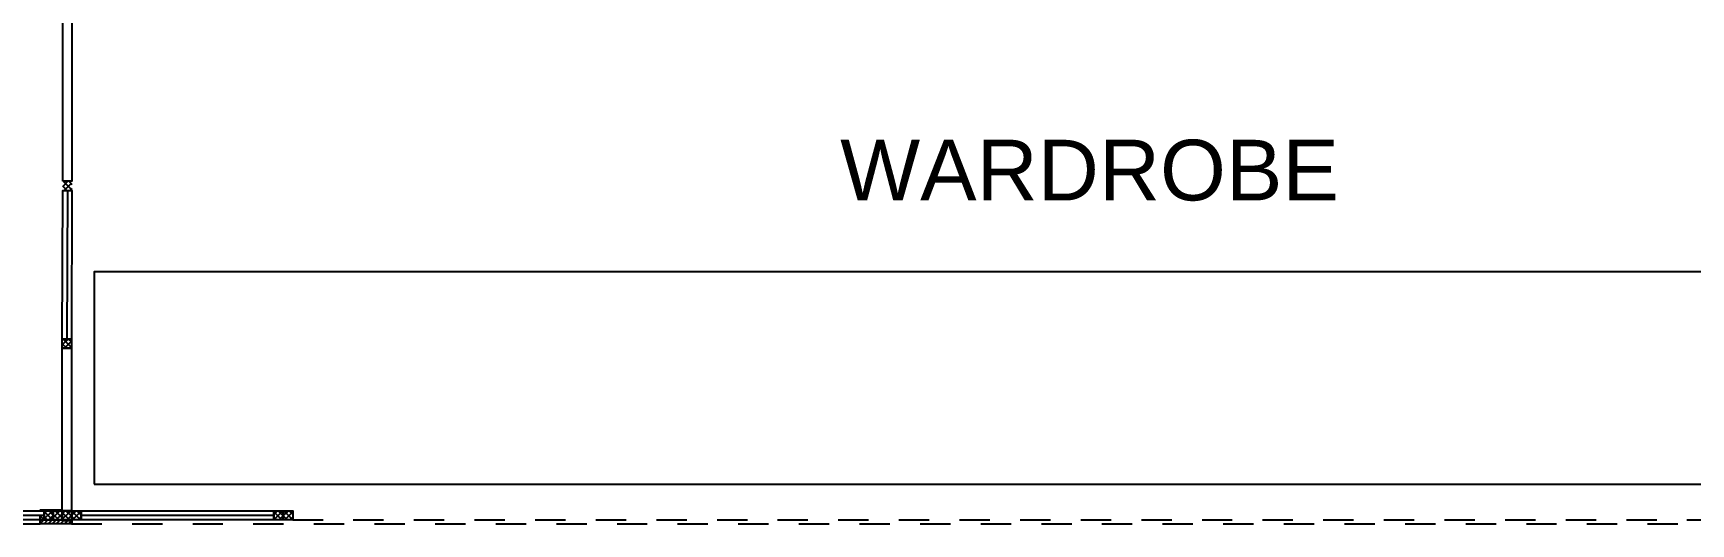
# Model space of a CAD drawing. Header units: millimetres. Extents: x 3 to 61.4, y 5.2 to 39.6.
# Drawn here: x 41.92 to 47.39, y 24.16 to 25.78 of the extents above; entities that cross this region are included whole.
import ezdxf

# ---------------------------------------------------------------- set-up
doc = ezdxf.new("R2010")
doc.units = ezdxf.units.MM
doc.linetypes.add('_DASHED', pattern=[0.282222, 0.141111, -0.141111])
for name, color, linetype in [('_MURI', 6, 'Continuous'), ('_TRF-PROGETTO', 1, 'Continuous'), ('_TRF-tratteggio muri', 250, 'Continuous'), ('TRF_ARREDO', 252, 'Continuous')]:
    doc.layers.add(name, color=color, linetype=linetype)
doc.styles.get("Standard").update_dxf_attribs({"font": 'arial.ttf'})

# ---------------------------------------------------------------- blocks, each defined once
blk = doc.blocks.new('cartongesso area cucina e guardaroba hbtoo')
at = {"layer": '_MURI'}
h = blk.add_hatch(dxfattribs=at)
h.set_pattern_fill('ANSI31', color=256, scale=0.003, angle=-90)
h.set_pattern_definition([(315, (3251.241677, 4023.630221), (0.00673519209, 0.00673519209), [])])
h.paths.add_polyline_path([(3649.356, 398.2096), (3649.356, 398.1946), (3649.369, 398.1946), (3649.369, 398.2096)])
h = blk.add_hatch(dxfattribs=at)
h.set_pattern_fill('ANSI31', color=256, scale=0.003)
h.set_pattern_definition([(45, (24.023364, 0), (-0.00673519209, 0.00673519209), [])])
h.paths.add_polyline_path([(3649.459, 398.1946), (3649.459, 398.1816), (3649.356, 398.1816), (3649.356, 398.1946)])
at = {"layer": '_TRF-PROGETTO'}
h = blk.add_hatch(color=1, dxfattribs=at)
h.dxf.hatch_style = 1
h.paths.add_polyline_path([(3649.429, 398.2266), (3649.356, 398.2266), (3649.356, 398.2246), (3649.429, 398.2246)])
h = blk.add_hatch(color=1, dxfattribs=at)
h.dxf.hatch_style = 1
h.paths.add_polyline_path([(3649.461, 398.1816), (3649.461, 398.1946), (3649.431, 398.1946), (3649.431, 398.1926), (3649.459, 398.1926), (3649.459, 398.1816)])
at = {"layer": 'TRF_ARREDO'}
h = blk.add_hatch(dxfattribs=at)
h.set_pattern_fill('ANSI37', color=5, scale=0.004)
h.set_pattern_definition([(45, (24.023364, 0), (-0.00898025612, 0.00898025612), []), (135, (24.023364, 0), (-0.00898025612, -0.00898025612), [])])
h.paths.add_polyline_path([(3649.399, 398.2246), (3649.429, 398.2246), (3649.429, 398.1946), (3649.399, 398.1946)])
h.paths.add_polyline_path([(3649.429, 398.2246), (3649.459, 398.2246), (3649.459, 398.1946), (3649.429, 398.1946)])
h.paths.add_polyline_path([(3649.461, 398.2246), (3649.491, 398.2246), (3649.491, 398.1946), (3649.461, 398.1946)])
h.paths.add_polyline_path([(3650.127, 398.2246), (3650.157, 398.2246), (3650.157, 398.1946), (3650.127, 398.1946)])
h.paths.add_polyline_path([(3650.159, 398.2246), (3650.189, 398.2246), (3650.189, 398.1946), (3650.159, 398.1946)])
h.paths.add_polyline_path([(3648.4021, 398.2246), (3648.3721, 398.2246), (3648.3721, 398.1946), (3648.4021, 398.1946)])
h.paths.add_polyline_path([(3648.4021, 398.2246), (3648.4321, 398.2246), (3648.4321, 398.1946), (3648.4021, 398.1946)])
h.paths.add_polyline_path([(3648.4321, 398.2246), (3648.4621, 398.2246), (3648.4621, 398.1946), (3648.4321, 398.1946)])
h.paths.add_polyline_path([(3647.7321, 398.2246), (3647.7021, 398.2246), (3647.7021, 398.1946), (3647.7321, 398.1946)])
h.paths.add_polyline_path([(3645.7899, 398.4396), (3645.8199, 398.4396), (3645.8199, 398.4696), (3645.7899, 398.4696)])
h.paths.add_polyline_path([(3645.7599, 398.4396), (3645.7899, 398.4396), (3645.7899, 398.4696), (3645.7599, 398.4696)])
h.paths.add_polyline_path([(3644.594, 398.4412), (3644.624, 398.4412), (3644.624, 398.4712), (3644.594, 398.4712)])
h.paths.add_polyline_path([(3644.564, 398.4412), (3644.594, 398.4412), (3644.594, 398.4712), (3644.564, 398.4712)])
h.paths.add_polyline_path([(3649.4307, 399.2811), (3649.4307, 399.3111), (3649.4607, 399.3111), (3649.4607, 399.2811)])
h.paths.add_polyline_path([(3649.429, 398.7605), (3649.429, 398.7905), (3649.459, 398.7905), (3649.459, 398.7605)])
h = blk.add_hatch(dxfattribs=at)
h.set_pattern_fill('ANSI37', color=5, scale=0.004)
h.set_pattern_definition([(45, (3649.384022, 398.224563), (-0.0089803, 0.0089803), []), (135, (3649.384022, 398.224563), (-0.0089803, -0.0089803), [])])
h.paths.add_polyline_path([(3649.369, 398.2246), (3649.399, 398.2246), (3649.399, 398.1946), (3649.369, 398.1946)])
at = {"layer": '_MURI', "linetype": '_DASHED', "ltscale": 0.2}
for p, q in [((3648.4751, 398.1816), (3649.356, 398.1816)), ((3649.459, 398.1816), (3655.5125, 398.1816))]:
    blk.add_line(p, q, dxfattribs=at)
at = {"layer": '_MURI'}
for points in [[(3649.369, 398.1946), (3649.356, 398.1946), (3649.356, 398.2096), (3649.369, 398.2096)], [(3649.459, 398.1946), (3649.459, 398.1816), (3649.356, 398.1816), (3649.356, 398.1946)]]:
    blk.add_lwpolyline(points, close=True, dxfattribs=at)
at = {"layer": '_TRF-PROGETTO', "color": 1}
for points in [[(3649.429, 398.2266), (3649.356, 398.2266), (3649.356, 398.2246), (3649.429, 398.2246)], [(3649.461, 398.1816), (3649.461, 398.1946), (3649.431, 398.1946), (3649.431, 398.1926), (3649.459, 398.1926), (3649.459, 398.1816)]]:
    blk.add_lwpolyline(points, close=True, dxfattribs=at)
at = {"layer": 'TRF_ARREDO', "color": 5}
for p, q in [((3649.4457, 399.2811), (3649.444, 398.7905)), ((3648.4621, 398.2096), (3649.369, 398.2096)), ((3649.491, 398.2096), (3650.127, 398.2096))]:
    blk.add_line(p, q, dxfattribs=at)
at = {"layer": 'TRF_ARREDO', "color": 5, "linetype": '_DASHED', "ltscale": 0.2}
blk.add_line((3650.189, 398.1946), (3655.5085, 398.1946), dxfattribs=at)
at = {"layer": 'TRF_ARREDO', "color": 5}
for points in [[(3649.4307, 399.3111), (3649.4307, 399.8465), (3649.4607, 399.8465), (3649.4607, 399.3111)], [(3649.429, 398.7905), (3649.4307, 399.2811), (3649.4607, 399.2811), (3649.459, 398.7905)], [(3649.429, 398.7605), (3649.429, 398.7905), (3649.459, 398.7905), (3649.459, 398.7605)], [(3649.429, 398.2246), (3649.429, 398.7605), (3649.459, 398.7605), (3649.459, 398.2246)], [(3648.4621, 398.2246), (3649.369, 398.2246), (3649.369, 398.1946), (3648.4621, 398.1946)], [(3649.369, 398.2246), (3649.399, 398.2246), (3649.399, 398.1946), (3649.369, 398.1946)], [(3649.399, 398.2246), (3649.429, 398.2246), (3649.429, 398.1946), (3649.399, 398.1946)], [(3649.429, 398.2246), (3649.459, 398.2246), (3649.459, 398.1946), (3649.429, 398.1946)], [(3649.461, 398.2246), (3649.491, 398.2246), (3649.491, 398.1946), (3649.461, 398.1946)], [(3649.491, 398.2246), (3650.127, 398.2246), (3650.127, 398.1946), (3649.491, 398.1946)], [(3650.127, 398.2246), (3650.157, 398.2246), (3650.157, 398.1946), (3650.127, 398.1946)], [(3650.159, 398.2246), (3650.189, 398.2246), (3650.189, 398.1946), (3650.159, 398.1946)]]:
    blk.add_lwpolyline(points, close=True, dxfattribs=at)

msp = doc.modelspace()

# ---------------------------------------------------------------- linework, layer by layer
at = {"layer": 'TRF_ARREDO'}
msp.add_lwpolyline([(42.1232, 24.288), (48.091, 24.288), (48.091, 24.989), (42.1232, 24.989)], close=True, dxfattribs=at)

# ---------------------------------------------------------------- block references
msp.add_blockref('cartongesso area cucina e guardaroba hbtoo', (-3607.411, -374.024), dxfattribs=at)

# ---------------------------------------------------------------- texts
at = {"layer": '_TRF-tratteggio muri', "insert": (44.5843, 25.4241), "char_height": 0.2, "attachment_point": 1}
msp.add_mtext_dynamic_manual_height_columns('WARDROBE', width=5.471655, gutter_width=1, heights=[0], dxfattribs=at)

doc.saveas('drawing.dxf')
